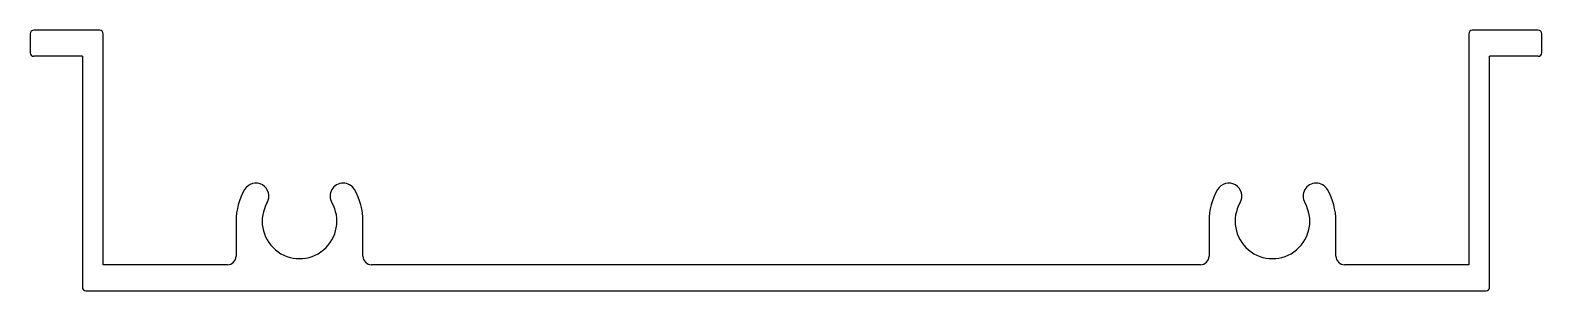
# Model space of a CAD drawing. Extents: x 1321.4 to 1408.4, y 1669.5 to 1684.5.
import ezdxf

# ---------------------------------------------------------------- set-up
doc = ezdxf.new("R2010")
doc.units = 0
doc.layers.add('ANA', color=220, linetype='CONTINUOUS')

msp = doc.modelspace()

# ---------------------------------------------------------------- linework, layer by layer
at = {"layer": 'ANA', "color": 0}
for p, q in [((1325.386, 1684.513), (1321.586, 1684.513)), ((1408.186, 1684.513), (1404.386, 1684.513)), ((1321.386, 1684.313), (1321.386, 1683.213)), ((1325.586, 1671.013), (1325.586, 1684.313)), ((1404.186, 1684.313), (1404.186, 1671.013)), ((1408.386, 1683.213), (1408.386, 1684.313)), ((1324.386, 1683.013), (1321.586, 1683.013)), ((1324.386, 1683.013), (1324.386, 1669.713)), ((1405.386, 1669.713), (1405.386, 1683.013)), ((1408.186, 1683.013), (1405.386, 1683.013)), ((1333.236, 1673.513), (1333.236, 1671.513)), ((1340.536, 1671.513), (1340.536, 1673.513)), ((1389.236, 1673.513), (1389.236, 1671.513)), ((1396.536, 1671.513), (1396.536, 1673.513)), ((1332.736, 1671.013), (1325.586, 1671.013)), ((1388.736, 1671.013), (1341.036, 1671.013)), ((1403.886, 1671.013), (1397.036, 1671.013)), ((1404.186, 1671.013), (1403.886, 1671.013)), ((1324.586, 1669.513), (1405.186, 1669.513))]:
    msp.add_line(p, q, dxfattribs=at)
for centre, radius, start, end in [((1321.586, 1684.313), 0.2, 90, 180), ((1325.386, 1684.313), 0.2, 0, 90), ((1404.386, 1684.313), 0.2, 90, 180), ((1408.186, 1684.313), 0.2, 0, 90), ((1321.586, 1683.213), 0.2, 180, 270), ((1408.186, 1683.213), 0.2, 270, 0), ((1334.375, 1674.963), 0.75, 329.98823, 149.98823), ((1339.397, 1674.963), 0.75, 30.01177, 210.01177), ((1390.375, 1674.963), 0.75, 329.98823, 149.98823), ((1395.397, 1674.963), 0.75, 30.01177, 210.01177), ((1336.886, 1673.513), 3.65, 149.98823, 180), ((1336.886, 1673.513), 3.65, 0, 30.01177), ((1392.886, 1673.513), 3.65, 149.98823, 180), ((1392.886, 1673.513), 3.65, 0, 30.01177), ((1336.886, 1673.513), 2.15, 149.98823, 30.01177), ((1392.886, 1673.513), 2.15, 149.98823, 30.01177), ((1332.736, 1671.513), 0.5, 270, 360), ((1341.036, 1671.513), 0.5, 180, 270), ((1388.736, 1671.513), 0.5, 270, 360), ((1397.036, 1671.513), 0.5, 180, 270), ((1324.586, 1669.713), 0.2, 180, 270), ((1405.186, 1669.713), 0.2, 270, 0)]:
    msp.add_arc(centre, radius, start, end, dxfattribs=at)

doc.saveas('drawing.dxf')
